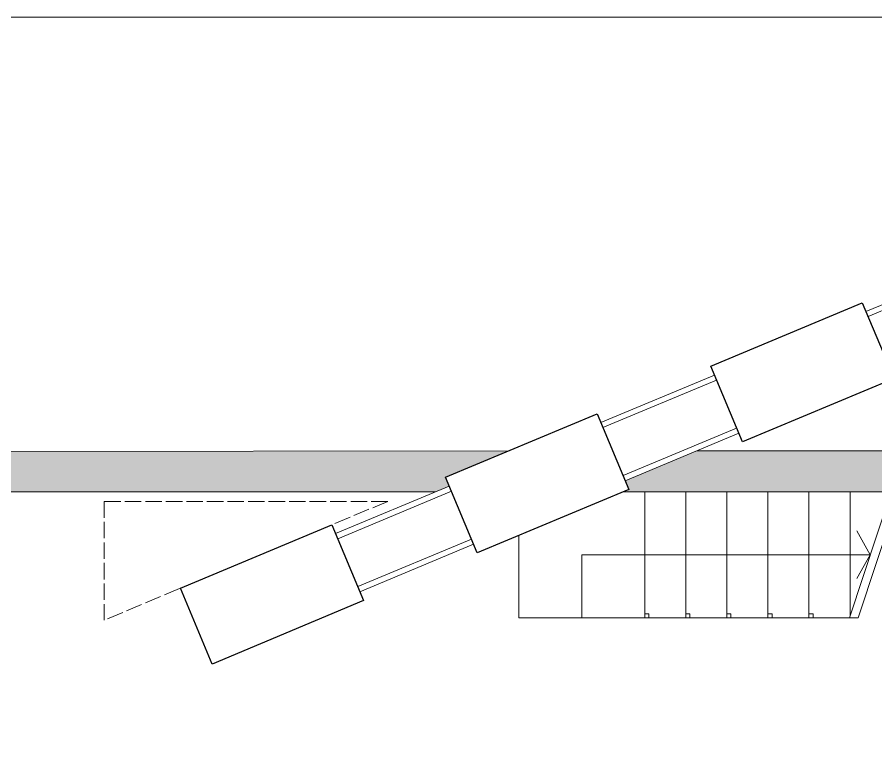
# Model space of a CAD drawing. Header units: millimetres. Extents: x 19901 to 59163, y 13732 to 30178.
# Drawn here: x 24179 to 24806, y 17408 to 17939 of the extents above; entities that cross this region are included whole.
import ezdxf

# ---------------------------------------------------------------- set-up
doc = ezdxf.new("R2010")
doc.units = ezdxf.units.MM
doc.linetypes.add('ACAD_ISO02W100', pattern=[15, 12, -3])
doc.layers.get('0').update_dxf_attribs({"lineweight": 18})
for name, color, linetype, lineweight in [('MURO', 1, 'Continuous', 25), ('PROIEZIONI', 145, 'Continuous', 13), ('Scale', 5, 'Continuous', 18), ('Vetro', 150, 'Continuous', 15), ('Wall', 255, 'Continuous', 20)]:
    doc.layers.add(name, color=color, linetype=linetype, lineweight=lineweight)

msp = doc.modelspace()

# ---------------------------------------------------------------- hatches: boundary and pattern name
at = {"layer": 'Wall'}
h = msp.add_hatch(color=9, dxfattribs=at)
h.dxf.hatch_style = 1
h.paths.add_polyline_path([(24786.52, 17377.56), (24756.52, 17377.56), (24756.52, 17347.56), (24786.52, 17347.56)])
h.paths.add_polyline_path([(24386.52, 17377.56), (24356.52, 17377.56), (24356.52, 17347.56), (24386.52, 17347.56)])
h.paths.add_polyline_path([(23986.52, 17493.2), (23956.52, 17493.2), (23956.52, 17379.07), (23986.52, 17391.63)])
h.paths.add_polyline_path([(24537.67, 17622.42), (23956.52, 17621.91), (23956.52, 17592.56), (23986.52, 17592.56), (24484.5, 17592.56), (24494.48, 17596.74), (24491.77, 17603.2)])
h = msp.add_hatch(color=9, dxfattribs=at)
h.dxf.hatch_style = 1
h.paths.add_polyline_path([(25106.52, 17622.56), (24675.24, 17622.56), (24622.93, 17600.66), (24625.64, 17594.2), (24621.72, 17592.56), (25076.52, 17592.56), (25076.52, 17490.06), (25086.52, 17490.06), (25086.52, 17575.06), (25096.52, 17575.06), (25096.52, 17490.06), (25106.52, 17490.06)])
h.paths.add_polyline_path([(24861.52, 17592.56), (24851.52, 17592.56), (24851.52, 17527.73), (24861.52, 17527.73)], flags=16)
h.paths.add_polyline_path([(24861.52, 17442.73), (24851.52, 17442.73), (24851.52, 17372.56), (25076.52, 17372.56), (25076.52, 17382.56), (24861.52, 17382.56)])
h.paths.add_polyline_path([(25106.52, 17410.06), (25076.52, 17410.06), (25076.52, 17227.56), (25084.02, 17227.56), (25084.02, 17347.56), (25099.02, 17347.56), (25099.02, 17227.56), (25106.52, 17227.56)])

# ---------------------------------------------------------------- linework, layer by layer
msp.add_line((23332.97, 17939.23), (25332.97, 17939.23))
at = {"layer": 'MURO'}
for p, q in [((24685.48, 17684.31), (24796.16, 17730.66)), ((24796.16, 17730.66), (24819.34, 17675.31)), ((24708.65, 17628.97), (24685.48, 17684.31)), ((24819.34, 17675.31), (24708.65, 17628.97)), ((24491.77, 17603.2), (24602.46, 17649.55)), ((24602.46, 17649.55), (24625.64, 17594.2)), ((24514.95, 17547.85), (24491.77, 17603.2)), ((24625.64, 17594.2), (24514.95, 17547.85)), ((24298.07, 17522.09), (24408.76, 17568.44)), ((24408.76, 17568.44), (24431.93, 17513.09)), ((24321.24, 17466.74), (24298.07, 17522.09)), ((24431.93, 17513.09), (24321.24, 17466.74))]:
    msp.add_line(p, q, dxfattribs=at)
at = {"layer": 'PROIEZIONI'}
for p, q in [((24817.25, 17592.56), (24786.76, 17500.51)), ((24823.58, 17592.56), (24793.08, 17500.51)), ((24802.01, 17546.54), (24792.11, 17563.92)), ((24591.23, 17500.51), (24591.23, 17546.54)), ((24802.01, 17546.54), (24591.23, 17546.54)), ((24802.01, 17546.54), (24792.11, 17529.16))]:
    msp.add_line(p, q, dxfattribs=at)
at = {"layer": 'Scale'}
for p, q in [((24637.25, 17500.51), (24637.25, 17592.56)), ((24667.25, 17500.51), (24667.25, 17592.56)), ((24697.25, 17500.51), (24697.25, 17592.56)), ((24727.25, 17500.51), (24727.25, 17592.56)), ((24757.25, 17500.51), (24757.25, 17592.56)), ((24787.25, 17502.01), (24787.25, 17592.56)), ((24545.2, 17500.52), (24545.2, 17560.52)), ((24637.25, 17500.51), (24545.2, 17500.51)), ((24640.25, 17503.51), (24637.25, 17503.51)), ((24637.25, 17503.51), (24637.25, 17500.51)), ((24637.25, 17500.51), (24793.08, 17500.51)), ((24637.25, 17500.51), (24640.25, 17500.51)), ((24640.25, 17500.51), (24640.25, 17503.51)), ((24670.25, 17503.51), (24667.25, 17503.51)), ((24667.25, 17503.51), (24667.25, 17500.51)), ((24667.25, 17500.51), (24670.25, 17500.51)), ((24670.25, 17500.51), (24670.25, 17503.51)), ((24700.25, 17503.51), (24697.25, 17503.51)), ((24697.25, 17503.51), (24697.25, 17500.51)), ((24697.25, 17500.51), (24700.25, 17500.51)), ((24700.25, 17500.51), (24700.25, 17503.51)), ((24730.25, 17503.51), (24727.25, 17503.51)), ((24727.25, 17503.51), (24727.25, 17500.51)), ((24727.25, 17500.51), (24730.25, 17500.51)), ((24730.25, 17500.51), (24730.25, 17503.51)), ((24760.25, 17503.51), (24757.25, 17503.51)), ((24757.25, 17503.51), (24757.25, 17500.51)), ((24757.25, 17500.51), (24760.25, 17500.51)), ((24760.25, 17500.51), (24760.25, 17503.51))]:
    msp.add_line(p, q, dxfattribs=at)
at = {"layer": 'Vetro'}
for p, q in [((24881.88, 17758.96), (24798.87, 17724.2)), ((24883.43, 17755.27), (24800.41, 17720.51)), ((24688.18, 17677.85), (24605.16, 17643.09)), ((24689.73, 17674.16), (24606.71, 17639.4)), ((24704.4, 17639.11), (24621.39, 17604.35)), ((24705.95, 17635.42), (24622.93, 17600.66)), ((24494.48, 17596.74), (24411.46, 17561.98)), ((24496.02, 17593.05), (24413.01, 17558.29)), ((24510.7, 17558), (24427.68, 17523.24)), ((24512.24, 17554.31), (24429.23, 17519.55))]:
    msp.add_line(p, q, dxfattribs=at)
at = {"layer": 'Vetro', "linetype": 'ACAD_ISO02W100'}
for p, q in [((24242.51, 17585.56), (24242.51, 17498.82)), ((24449.66, 17585.56), (24242.51, 17498.82)), ((24242.51, 17585.56), (24449.66, 17585.56))]:
    msp.add_line(p, q, dxfattribs=at)
at = {"layer": 'Wall'}
for p, q in [((23956.52, 17621.91), (24537.67, 17622.42)), ((25106.52, 17622.56), (24675.24, 17622.56)), ((24484.5, 17592.56), (23986.52, 17592.56)), ((24621.72, 17592.56), (25076.52, 17592.56))]:
    msp.add_line(p, q, dxfattribs=at)

doc.saveas('drawing.dxf')
